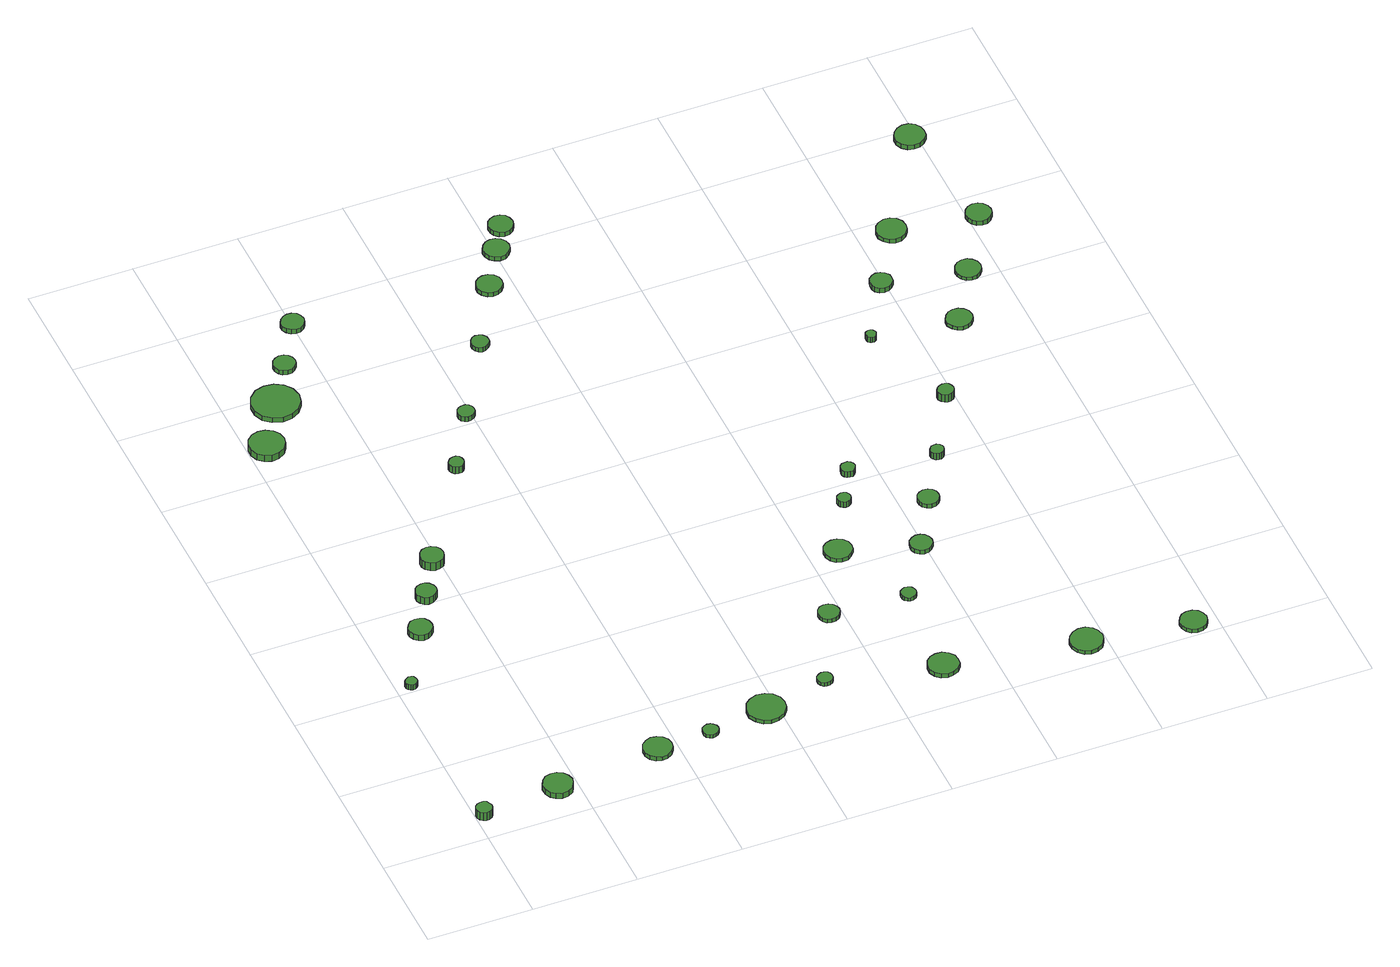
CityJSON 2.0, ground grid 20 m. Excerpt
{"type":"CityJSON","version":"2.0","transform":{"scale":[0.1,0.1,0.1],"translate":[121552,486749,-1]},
"CityObjects":{
"tree1":{"type":"SolitaryVegetationObject","attributes":{"function":"something"},"geometry":[{"type":"MultiSurface","lod":"1","boundaries":[[[0,1,2,3,4,5,6,7,8,9,10,11,12,13,14]],[[15,16,17,18,19,20,21,22,23,24,25,26,27,28,29]],[[0,29,28,1]],[[1,28,27,2]],[[2,27,26,3]],[[3,26,25,4]],[[4,25,24,5]],[[5,24,23,6]],[[6,23,22,7]],[[7,22,21,8]],[[8,21,20,9]],[[9,20,19,10]],[[10,19,18,11]],[[11,18,17,12]],[[12,17,16,13]],[[13,16,15,14]],[[14,15,29,0]]]}]},
"tree2":{"type":"SolitaryVegetationObject","attributes":{"function":"something"},"geometry":[{"type":"MultiSurface","lod":"1","boundaries":[[[30,31,32,33,34,35,36,37,38,39,40,41,42,43,44]],[[45,46,47,48,49,50,51,52,53,54,55,56,57,58,59]],[[30,59,58,31]],[[31,58,57,32]],[[32,57,56,33]],[[33,56,55,34]],[[34,55,54,35]],[[35,54,53,36]],[[36,53,52,37]],[[37,52,51,38]],[[38,51,50,39]],[[39,50,49,40]],[[40,49,48,41]],[[41,48,47,42]],[[42,47,46,43]],[[43,46,45,44]],[[44,45,59,30]]]}]},
"tree3":{"type":"SolitaryVegetationObject","attributes":{"function":"something"},"geometry":[{"type":"MultiSurface","lod":"1","boundaries":[[[60,61,62,63,64,65,66,67,68,69,70,71,72,73,74]],[[75,76,77,78,79,80,81,82,83,84,85,86,87,88,89]],[[60,89,88,61]],[[61,88,87,62]],[[62,87,86,63]],[[63,86,85,64]],[[64,85,84,65]],[[65,84,83,66]],[[66,83,82,67]],[[67,82,81,68]],[[68,81,80,69]],[[69,80,79,70]],[[70,79,78,71]],[[71,78,77,72]],[[72,77,76,73]],[[73,76,75,74]],[[74,75,89,60]]]}]},
"tree4":{"type":"SolitaryVegetationObject","attributes":{"function":"something"},"geometry":[{"type":"MultiSurface","lod":"1","boundaries":[[[90,91,92,93,94,95,96,97,98,99,100,101,102,103,104]],[[105,106,107,108,109,110,111,112,113,114,115,116,117,118,119]],[[90,119,118,91]],[[91,118,117,92]],[[92,117,116,93]],[[93,116,115,94]],[[94,115,114,95]],[[95,114,113,96]],[[96,113,112,97]],[[97,112,111,98]],[[98,111,110,99]],[[99,110,109,100]],[[100,109,108,101]],[[101,108,107,102]],[[102,107,106,103]],[[103,106,105,104]],[[104,105,119,90]]]}]},
"tree5":{"type":"SolitaryVegetationObject","attributes":{"function":"something"},"geometry":[{"type":"MultiSurface","lod":"1","boundaries":[[[120,121,122,123,124,125,126,127,128,129,130,131,132,133,134]],[[135,136,137,138,139,140,141,142,143,144,145,146,147,148,149]],[[120,149,148,121]],[[121,148,147,122]],[[122,147,146,123]],[[123,146,145,124]],[[124,145,144,125]],[[125,144,143,126]],[[126,143,142,127]],[[127,142,141,128]],[[128,141,140,129]],[[129,140,139,130]],[[130,139,138,131]],[[131,138,137,132]],[[132,137,136,133]],[[133,136,135,134]],[[134,135,149,120]]]}]},
"tree6":{"type":"SolitaryVegetationObject","attributes":{"function":"something"},"geometry":[{"type":"MultiSurface","lod":"1","boundaries":[[[150,151,152,153,154,155,156,157,158,159,160,161,162,163,164]],[[165,166,167,168,169,170,171,172,173,174,175,176,177,178,179]],[[150,179,178,151]],[[151,178,177,152]],[[152,177,176,153]],[[153,176,175,154]],[[154,175,174,155]],[[155,174,173,156]],[[156,173,172,157]],[[157,172,171,158]],[[158,171,170,159]],[[159,170,169,160]],[[160,169,168,161]],[[161,168,167,162]],[[162,167,166,163]],[[163,166,165,164]],[[164,165,179,150]]]}]},
"tree7":{"type":"SolitaryVegetationObject","attributes":{"function":"something"},"geometry":[{"type":"MultiSurface","lod":"1","boundaries":[[[180,181,182,183,184,185,186,187,188,189,190,191,192,193,194]],[[195,196,197,198,199,200,201,202,203,204,205,206,207,208,209]],[[180,209,208,181]],[[181,208,207,182]],[[182,207,206,183]],[[183,206,205,184]],[[184,205,204,185]],[[185,204,203,186]],[[186,203,202,187]],[[187,202,201,188]],[[188,201,200,189]],[[189,200,199,190]],[[190,199,198,191]],[[191,198,197,192]],[[192,197,196,193]],[[193,196,195,194]],[[194,195,209,180]]]}]},
"tree8":{"type":"SolitaryVegetationObject","attributes":{"function":"something"},"geometry":[{"type":"MultiSurface","lod":"1","boundaries":[[[210,211,212,213,214,215,216,217,218,219,220,221,222,223,224]],[[225,226,227,228,229,230,231,232,233,234,235,236,237,238,239]],[[210,239,238,211]],[[211,238,237,212]],[[212,237,236,213]],[[213,236,235,214]],[[214,235,234,215]],[[215,234,233,216]],[[216,233,232,217]],[[217,232,231,218]],[[218,231,230,219]],[[219,230,229,220]],[[220,229,228,221]],[[221,228,227,222]],[[222,227,226,223]],[[223,226,225,224]],[[224,225,239,210]]]}]},
"tree9":{"type":"SolitaryVegetationObject","attributes":{"function":"something"},"geometry":[{"type":"MultiSurface","lod":"1","boundaries":[[[240,241,242,243,244,245,246,247,248,249,250,251,252,253,254]],[[255,256,257,258,259,260,261,262,263,264,265,266,267,268,269]],[[240,269,268,241]],[[241,268,267,242]],[[242,267,266,243]],[[243,266,265,244]],[[244,265,264,245]],[[245,264,263,246]],[[246,263,262,247]],[[247,262,261,248]],[[248,261,260,249]],[[249,260,259,250]],[[250,259,258,251]],[[251,258,257,252]],[[252,257,256,253]],[[253,256,255,254]],[[254,255,269,240]]]}]},
"tree10":{"type":"SolitaryVegetationObject","attributes":{"function":"something"},"geometry":[{"type":"MultiSurface","lod":"1","boundaries":[[[270,271,272,273,274,275,276,277,278,279,280,281,282,283,284]],[[285,286,287,288,289,290,291,292,293,294,295,296,297,298,299]],[[270,299,298,271]],[[271,298,297,272]],[[272,297,296,273]],[[273,296,295,274]],[[274,295,294,275]],[[275,294,293,276]],[[276,293,292,277]],[[277,292,291,278]],[[278,291,290,279]],[[279,290,289,280]],[[280,289,288,281]],[[281,288,287,282]],[[282,287,286,283]],[[283,286,285,284]],[[284,285,299,270]]]}]},
"tree11":{"type":"SolitaryVegetationObject","attributes":{"function":"something"},"geometry":[{"type":"MultiSurface","lod":"1","boundaries":[[[300,301,302,303,304,305,306,307,308,309,310,311,312,313,314]],[[315,316,317,318,319,320,321,322,323,324,325,326,327,328,329]],[[300,329,328,301]],[[301,328,327,302]],[[302,327,326,303]],[[303,326,325,304]],[[304,325,324,305]],[[305,324,323,306]],[[306,323,322,307]],[[307,322,321,308]],[[308,321,320,309]],[[309,320,319,310]],[[310,319,318,311]],[[311,318,317,312]],[[312,317,316,313]],[[313,316,315,314]],[[314,315,329,300]]]}]},
"tree12":{"type":"SolitaryVegetationObject","attributes":{"function":"something"},"geometry":[{"type":"MultiSurface","lod":"1","boundaries":[[[330,331,332,333,334,335,336,337,338,339,340,341,342,343,344]],[[345,346,347,348,349,350,351,352,353,354,355,356,357,358,359]],[[330,359,358,331]],[[331,358,357,332]],[[332,357,356,333]],[[333,356,355,334]],[[334,355,354,335]],[[335,354,353,336]],[[336,353,352,337]],[[337,352,351,338]],[[338,351,350,339]],[[339,350,349,340]],[[340,349,348,341]],[[341,348,347,342]],[[342,347,346,343]],[[343,346,345,344]],[[344,345,359,330]]]}]},
"tree13":{"type":"SolitaryVegetationObject","attributes":{"function":"something"},"geometry":[{"type":"MultiSurface","lod":"1","boundaries":[[[360,361,362,363,364,365,366,367,368,369,370,371,372,373,374]],[[375,376,377,378,379,380,381,382,383,384,385,386,387,388,389]],[[360,389,388,361]],[[361,388,387,362]],[[362,387,386,363]],[[363,386,385,364]],[[364,385,384,365]],[[365,384,383,366]],[[366,383,382,367]],[[367,382,381,368]],[[368,381,380,369]],[[369,380,379,370]],[[370,379,378,371]],[[371,378,377,372]],[[372,377,376,373]],[[373,376,375,374]],[[374,375,389,360]]]}]},
"tree14":{"type":"SolitaryVegetationObject","attributes":{"function":"something"},"geometry":[{"type":"MultiSurface","lod":"1","boundaries":[[[390,391,392,393,394,395,396,397,398,399,400,401,402,403,404]],[[405,406,407,408,409,410,411,412,413,414,415,416,417,418,419]],[[390,419,418,391]],[[391,418,417,392]],[[392,417,416,393]],[[393,416,415,394]],[[394,415,414,395]],[[395,414,413,396]],[[396,413,412,397]],[[397,412,411,398]],[[398,411,410,399]],[[399,410,409,400]],[[400,409,408,401]],[[401,408,407,402]],[[402,407,406,403]],[[403,406,405,404]],[[404,405,419,390]]]}]},
"tree15":{"type":"SolitaryVegetationObject","attributes":{"function":"something"},"geometry":[{"type":"MultiSurface","lod":"1","boundaries":[[[420,421,422,423,424,425,426,427,428,429,430,431,432,433,434]],[[435,436,437,438,439,440,441,442,443,444,445,446,447,448,449]],[[420,449,448,421]],[[421,448,447,422]],[[422,447,446,423]],[[423,446,445,424]],[[424,445,444,425]],[[425,444,443,426]],[[426,443,442,427]],[[427,442,441,428]],[[428,441,440,429]],[[429,440,439,430]],[[430,439,438,431]],[[431,438,437,432]],[[432,437,436,433]],[[433,436,435,434]],[[434,435,449,420]]]}]},
"tree16":{"type":"SolitaryVegetationObject","attributes":{"function":"something"},"geometry":[{"type":"MultiSurface","lod":"1","boundaries":[[[450,451,452,453,454,455,456,457,458,459,460,461,462,463,464]],[[465,466,467,468,469,470,471,472,473,474,475,476,477,478,479]],[[450,479,478,451]],[[451,478,477,452]],[[452,477,476,453]],[[453,476,475,454]],[[454,475,474,455]],[[455,474,473,456]],[[456,473,472,457]],[[457,472,471,458]],[[458,471,470,459]],[[459,470,469,460]],[[460,469,468,461]],[[461,468,467,462]],[[462,467,466,463]],[[463,466,465,464]],[[464,465,479,450]]]}]},
"tree17":{"type":"SolitaryVegetationObject","attributes":{"function":"something"},"geometry":[{"type":"MultiSurface","lod":"1","boundaries":[[[480,481,482,483,484,485,486,487,488,489,490,491,492,493,494]],[[495,496,497,498,499,500,501,502,503,504,505,506,507,508,509]],[[480,509,508,481]],[[481,508,507,482]],[[482,507,506,483]],[[483,506,505,484]],[[484,505,504,485]],[[485,504,503,486]],[[486,503,502,487]],[[487,502,501,488]],[[488,501,500,489]],[[489,500,499,490]],[[490,499,498,491]],[[491,498,497,492]],[[492,497,496,493]],[[493,496,495,494]],[[494,495,509,480]]]}]},
"tree18":{"type":"SolitaryVegetationObject","attributes":{"function":"something"},"geometry":[{"type":"MultiSurface","lod":"1","boundaries":[[[510,511,512,513,514,515,516,517,518,519,520,521,522,523,524]],[[525,526,527,528,529,530,531,532,533,534,535,536,537,538,539]],[[510,539,538,511]],[[511,538,537,512]],[[512,537,536,513]],[[513,536,535,514]],[[514,535,534,515]],[[515,534,533,516]],[[516,533,532,517]],[[517,532,531,518]],[[518,531,530,519]],[[519,530,529,520]],[[520,529,528,521]],[[521,528,527,522]],[[522,527,526,523]],[[523,526,525,524]],[[524,525,539,510]]]}]},
"tree19":{"type":"SolitaryVegetationObject","attributes":{"function":"something"},"geometry":[{"type":"MultiSurface","lod":"1","boundaries":[[[540,541,542,543,544,545,546,547,548,549,550,551,552,553,554]],[[555,556,557,558,559,560,561,562,563,564,565,566,567,568,569]],[[540,569,568,541]],[[541,568,567,542]],[[542,567,566,543]],[[543,566,565,544]],[[544,565,564,545]],[[545,564,563,546]],[[546,563,562,547]],[[547,562,561,548]],[[548,561,560,549]],[[549,560,559,550]],[[550,559,558,551]],[[551,558,557,552]],[[552,557,556,553]],[[553,556,555,554]],[[554,555,569,540]]]}]},
"tree20":{"type":"SolitaryVegetationObject","attributes":{"function":"something"},"geometry":[{"type":"MultiSurface","lod":"1","boundaries":[[[570,571,572,573,574,575,576,577,578,579,580,581,582,583,584]],[[585,586,587,588,589,590,591,592,593,594,595,596,597,598,599]],[[570,599,598,571]],[[571,598,597,572]],[[572,597,596,573]],[[573,596,595,574]],[[574,595,594,575]],[[575,594,593,576]],[[576,593,592,577]],[[577,592,591,578]],[[578,591,590,579]],[[579,590,589,580]],[[580,589,588,581]],[[581,588,587,582]],[[582,587,586,583]],[[583,586,585,584]],[[584,585,599,570]]]}]},
"tree21":{"type":"SolitaryVegetationObject","attributes":{"function":"something"},"geometry":[{"type":"MultiSurface","lod":"1","boundaries":[[[600,601,602,603,604,605,606,607,608,609,610,611,612,613,614]],[[615,616,617,618,619,620,621,622,623,624,625,626,627,628,629]],[[600,629,628,601]],[[601,628,627,602]],[[602,627,626,603]],[[603,626,625,604]],[[604,625,624,605]],[[605,624,623,606]],[[606,623,622,607]],[[607,622,621,608]],[[608,621,620,609]],[[609,620,619,610]],[[610,619,618,611]],[[611,618,617,612]],[[612,617,616,613]],[[613,616,615,614]],[[614,615,629,600]]]}]},
"tree22":{"type":"SolitaryVegetationObject","attributes":{"function":"something"},"geometry":[{"type":"MultiSurface","lod":"1","boundaries":[[[630,631,632,633,634,635,636,637,638,639,640,641,642,643,644]],[[645,646,647,648,649,650,651,652,653,654,655,656,657,658,659]],[[630,659,658,631]],[[631,658,657,632]],[[632,657,656,633]],[[633,656,655,634]],[[634,655,654,635]],[[635,654,653,636]],[[636,653,652,637]],[[637,652,651,638]],[[638,651,650,639]],[[639,650,649,640]],[[640,649,648,641]],[[641,648,647,642]],[[642,647,646,643]],[[643,646,645,644]],[[644,645,659,630]]]}]},
"tree23":{"type":"SolitaryVegetationObject","attributes":{"function":"something"},"geometry":[{"type":"MultiSurface","lod":"1","boundaries":[[[660,661,662,663,664,665,666,667,668,669,670,671,672,673,674]],[[675,676,677,678,679,680,681,682,683,684,685,686,687,688,689]],[[660,689,688,661]],[[661,688,687,662]],[[662,687,686,663]],[[663,686,685,664]],[[664,685,684,665]],[[665,684,683,666]],[[666,683,682,667]],[[667,682,681,668]],[[668,681,680,669]],[[669,680,679,670]],[[670,679,678,671]],[[671,678,677,672]],[[672,677,676,673]],[[673,676,675,674]],[[674,675,689,660]]]}]},
"tree24":{"type":"SolitaryVegetationObject","attributes":{"function":"something"},"geometry":[{"type":"MultiSurface","lod":"1","boundaries":[[[690,691,692,693,694,695,696,697,698,699,700,701,702,703,704]],[[705,706,707,708,709,710,711,712,713,714,715,716,717,718,719]],[[690,719,718,691]],[[691,718,717,692]],[[692,717,716,693]],[[693,716,715,694]],[[694,715,714,695]],[[695,714,713,696]],[[696,713,712,697]],[[697,712,711,698]],[[698,711,710,699]],[[699,710,709,700]],[[700,709,708,701]],[[701,708,707,702]],[[702,707,706,703]],[[703,706,705,704]],[[704,705,719,690]]]}]},
"tree25":{"type":"SolitaryVegetationObject","attributes":{"function":"something"},"geometry":[{"type":"MultiSurface","lod":"1","boundaries":[[[720,721,722,723,724,725,726,727,728,729,730,731,732,733,734]],[[735,736,737,738,739,740,741,742,743,744,745,746,747,748,749]],[[720,749,748,721]],[[721,748,747,722]],[[722,747,746,723]],[[723,746,745,724]],[[724,745,744,725]],[[725,744,743,726]],[[726,743,742,727]],[[727,742,741,728]],[[728,741,740,729]],[[729,740,739,730]],[[730,739,738,731]],[[731,738,737,732]],[[732,737,736,733]],[[733,736,735,734]],[[734,735,749,720]]]}]},
"tree26":{"type":"SolitaryVegetationObject","attributes":{"function":"something"},"geometry":[{"type":"MultiSurface","lod":"1","boundaries":[[[750,751,752,753,754,755,756,757,758,759,760,761,762,763,764]],[[765,766,767,768,769,770,771,772,773,774,775,776,777,778,779]],[[750,779,778,751]],[[751,778,777,752]],[[752,777,776,753]],[[753,776,775,754]],[[754,775,774,755]],[[755,774,773,756]],[[756,773,772,757]],[[757,772,771,758]],[[758,771,770,759]],[[759,770,769,760]],[[760,769,768,761]],[[761,768,767,762]],[[762,767,766,763]],[[763,766,765,764]],[[764,765,779,750]]]}]},
"tree27":{"type":"SolitaryVegetationObject","attributes":{"function":"something"},"geometry":[{"type":"MultiSurface","lod":"1","boundaries":[[[780,781,782,783,784,785,786,787,788,789,790,791,792,793,794]],[[795,796,797,798,799,800,801,802,803,804,805,806,807,808,809]],[[780,809,808,781]],[[781,808,807,782]],[[782,807,806,783]],[[783,806,805,784]],[[784,805,804,785]],[[785,804,803,786]],[[786,803,802,787]],[[787,802,801,788]],[[788,801,800,789]],[[789,800,799,790]],[[790,799,798,791]],[[791,798,797,792]],[[792,797,796,793]],[[793,796,795,794]],[[794,795,809,780]]]}]},
"tree28":{"type":"SolitaryVegetationObject","attributes":{"function":"something"},"geometry":[{"type":"MultiSurface","lod":"1","boundaries":[[[810,811,812,813,814,815,816,817,818,819,820,821,822,823,824]],[[825,826,827,828,829,830,831,832,833,834,835,836,837,838,839]],[[810,839,838,811]],[[811,838,837,812]],[[812,837,836,813]],[[813,836,835,814]],[[814,835,834,815]],[[815,834,833,816]],[[816,833,832,817]],[[817,832,831,818]],[[818,831,830,819]],[[819,830,829,820]],[[820,829,828,821]],[[821,828,827,822]],[[822,827,826,823]],[[823,826,825,824]],[[824,825,839,810]]]}]},
"tree29":{"type":"SolitaryVegetationObject","attributes":{"function":"something"},"geometry":[{"type":"MultiSurface","lod":"1","boundaries":[[[840,841,842,843,844,845,846,847,848,849,850,851,852,853,854]],[[855,856,857,858,859,860,861,862,863,864,865,866,867,868,869]],[[840,869,868,841]],[[841,868,867,842]],[[842,867,866,843]],[[843,866,865,844]],[[844,865,864,845]],[[845,864,863,846]],[[846,863,862,847]],[[847,862,861,848]],[[848,861,860,849]],[[849,860,859,850]],[[850,859,858,851]],[[851,858,857,852]],[[852,857,856,853]],[[853,856,855,854]],[[854,855,869,840]]]}]},
"tree30":{"type":"SolitaryVegetationObject","attributes":{"function":"something"},"geometry":[{"type":"MultiSurface","lod":"1","boundaries":[[[870,871,872,873,874,875,876,877,878,879,880,881,882,883,884]],[[885,886,887,888,889,890,891,892,893,894,895,896,897,898,899]],[[870,899,898,871]],[[871,898,897,872]],[[872,897,896,873]],[[873,896,895,874]],[[874,895,894,875]],[[875,894,893,876]],[[876,893,892,877]],[[877,892,891,878]],[[878,891,890,879]],[[879,890,889,880]],[[880,889,888,881]],[[881,888,887,882]],[[882,887,886,883]],[[883,886,885,884]],[[884,885,899,870]]]}]},
"tree31":{"type":"SolitaryVegetationObject","attributes":{"function":"something"},"geometry":[{"type":"MultiSurface","lod":"1","boundaries":[[[900,901,902,903,904,905,906,907,908,909,910,911,912,913,914]],[[915,916,917,918,919,920,921,922,923,924,925,926,927,928,929]],[[900,929,928,901]],[[901,928,927,902]],[[902,927,926,903]],[[903,926,925,904]],[[904,925,924,905]],[[905,924,923,906]],[[906,923,922,907]],[[907,922,921,908]],[[908,921,920,909]],[[909,920,919,910]],[[910,919,918,911]],[[911,918,917,912]],[[912,917,916,913]],[[913,916,915,914]],[[914,915,929,900]]]}]},
"tree32":{"type":"SolitaryVegetationObject","attributes":{"function":"something"},"geometry":[{"type":"MultiSurface","lod":"1","boundaries":[[[930,931,932,933,934,935,936,937,938,939,940,941,942,943,944]],[[945,946,947,948,949,950,951,952,953,954,955,956,957,958,959]],[[930,959,958,931]],[[931,958,957,932]],[[932,957,956,933]],[[933,956,955,934]],[[934,955,954,935]],[[935,954,953,936]],[[936,953,952,937]],[[937,952,951,938]],[[938,951,950,939]],[[939,950,949,940]],[[940,949,948,941]],[[941,948,947,942]],[[942,947,946,943]],[[943,946,945,944]],[[944,945,959,930]]]}]},
"tree33":{"type":"SolitaryVegetationObject","attributes":{"function":"something"},"geometry":[{"type":"MultiSurface","lod":"1","boundaries":[[[960,961,962,963,964,965,966,967,968,969,970,971,972,973,974]],[[975,976,977,978,979,980,981,982,983,984,985,986,987,988,989]],[[960,989,988,961]],[[961,988,987,962]],[[962,987,986,963]],[[963,986,985,964]],[[964,985,984,965]],[[965,984,983,966]],[[966,983,982,967]],[[967,982,981,968]],[[968,981,980,969]],[[969,980,979,970]],[[970,979,978,971]],[[971,978,977,972]],[[972,977,976,973]],[[973,976,975,974]],[[974,975,989,960]]]}]},
"tree34":{"type":"SolitaryVegetationObject","attributes":{"function":"something"},"geometry":[{"type":"MultiSurface","lod":"1","boundaries":[[[990,991,992,993,994,995,996,997,998,999,1000,1001,1002,1003,1004]],[[1005,1006,1007,1008,1009,1010,1011,1012,1013,1014,1015,1016,1017,1018,1019]],[[990,1019,1018,991]],[[991,1018,1017,992]],[[992,1017,1016,993]],[[993,1016,1015,994]],[[994,1015,1014,995]],[[995,1014,1013,996]],[[996,1013,1012,997]],[[997,1012,1011,998]],[[998,1011,1010,999]],[[999,1010,1009,1000]],[[1000,1009,1008,1001]],[[1001,1008,1007,1002]],[[1002,1007,1006,1003]],[[1003,1006,1005,1004]],[[1004,1005,1019,990]]]}]},
"tree35":{"type":"SolitaryVegetationObject","attributes":{"function":"something"},"geometry":[{"type":"MultiSurface","lod":"1","boundaries":[[[1020,1021,1022,1023,1024,1025,1026,1027,1028,1029,1030,1031,1032,1033,1034]],[[1035,1036,1037,1038,1039,1040,1041,1042,1043,1044,1045,1046,1047,1048,1049]],[[1020,1049,1048,1021]],[[1021,1048,1047,1022]],[[1022,1047,1046,1023]],[[1023,1046,1045,1024]],[[1024,1045,1044,1025]],[[1025,1044,1043,1026]],[[1026,1043,1042,1027]],[[1027,1042,1041,1028]],[[1028,1041,1040,1029]],[[1029,1040,1039,1030]],[[1030,1039,1038,1031]],[[1031,1038,1037,1032]],[[1032,1037,1036,1033]],[[1033,1036,1035,1034]],[[1034,1035,1049,1020]]]}]},
"tree36":{"type":"SolitaryVegetationObject","attributes":{"function":"something"},"geometry":[{"type":"MultiSurface","lod":"1","boundaries":[[[1050,1051,1052,1053,1054,1055,1056,1057,1058,1059,1060,1061,1062,1063,1064]],[[1065,1066,1067,1068,1069,1070,1071,1072,1073,1074,1075,1076,1077,1078,1079]],[[1050,1079,1078,1051]],[[1051,1078,1077,1052]],[[1052,1077,1076,1053]],[[1053,1076,1075,1054]],[[1054,1075,1074,1055]],[[1055,1074,1073,1056]],[[1056,1073,1072,1057]],[[1057,1072,1071,1058]],[[1058,1071,1070,1059]],[[1059,1070,1069,1060]],[[1060,1069,1068,1061]],[[1061,1068,1067,1062]],[[1062,1067,1066,1063]],[[1063,1066,1065,1064]],[[1064,1065,1079,1050]]]}]},
"tree37":{"type":"SolitaryVegetationObject","attributes":{"function":"something"},"geometry":[{"type":"MultiSurface","lod":"1","boundaries":[[[1080,1081,1082,1083,1084,1085,1086,1087,1088,1089,1090,1091,1092,1093,1094]],[[1095,1096,1097,1098,1099,1100,1101,1102,1103,1104,1105,1106,1107,1108,1109]],[[1080,1109,1108,1081]],[[1081,1108,1107,1082]],[[1082,1107,1106,1083]],[[1083,1106,1105,1084]],[[1084,1105,1104,1085]],[[1085,1104,1103,1086]],[[1086,1103,1102,1087]],[[1087,1102,1101,1088]],[[1088,1101,1100,1089]],[[1089,1100,1099,1090]],[[1090,1099,1098,1091]],[[1091,1098,1097,1092]],[[1092,1097,1096,1093]],[[1093,1096,1095,1094]],[[1094,1095,1109,1080]]]}]},
"tree38":{"type":"SolitaryVegetationObject","attributes":{"function":"something"}},
"tree39":{"type":"SolitaryVegetationObject","attributes":{"function":"something"},"geometry":[{"type":"MultiSurface","lod":"1","boundaries":[[[1110,1111,1112,1113,1114,1115,1116,1117,1118,1119,1120,1121,1122,1123,1124]],[[1125,1126,1127,1128,1129,1130,1131,1132,1133,1134,1135,1136,1137,1138,1139]],[[1110,1139,1138,1111]],[[1111,1138,1137,1112]],[[1112,1137,1136,1113]],[[1113,1136,1135,1114]],[[1114,1135,1134,1115]],[[1115,1134,1133,1116]],[[1116,1133,1132,1117]],[[1117,1132,1131,1118]],[[1118,1131,1130,1119]],[[1119,1130,1129,1120]],[[1120,1129,1128,1121]],[[1121,1128,1127,1122]],[[1122,1127,1126,1123]],[[1123,1126,1125,1124]],[[1124,1125,1139,1110]]]}]},
"tree40":{"type":"SolitaryVegetationObject","attributes":{"function":"something"},"geometry":[{"type":"MultiSurface","lod":"1","boundaries":[[[1140,1141,1142,1143,1144,1145,1146,1147,1148,1149,1150,1151,1152,1153,1154]],[[1155,1156,1157,1158,1159,1160,1161,1162,1163,1164,1165,1166,1167,1168,1169]],[[1140,1169,1168,1141]],[[1141,1168,1167,1142]],[[1142,1167,1166,1143]],[[1143,1166,1165,1144]],[[1144,1165,1164,1145]],[[1145,1164,1163,1146]],[[1146,1163,1162,1147]],[[1147,1162,1161,1148]],[[1148,1161,1160,1149]],[[1149,1160,1159,1150]],[[1150,1159,1158,1151]],[[1151,1158,1157,1152]],[[1152,1157,1156,1153]],[[1153,1156,1155,1154]],[[1154,1155,1169,1140]]]}]}
},
"vertices":[
[32,57,25],[30,63,25],[27,69,25],[21,72,25],[15,72,25],[9,70,25],[4,66,25],[2,60,25],[2,54,25],[4,48,25],[9,44,25],[15,42,25],[21,43,25],[27,46,25],[30,51,25],[30,51,7],[27,46,7],[21,43,7],[15,42,7],[9,44,7],[4,48,7],[2,54,7],[2,60,7],[4,66,7],[9,70,7],[15,72,7],[21,72,7],[27,69,7],[30,63,7],[32,57,7],
[40,414,19],[39,419,19],[37,423,19],[33,425,19],[28,426,19],[24,424,19],[20,421,19],[18,417,19],[18,412,19],[20,408,19],[24,405,19],[28,403,19],[33,404,19],[37,406,19],[39,410,19],[39,410,7],[37,406,7],[33,404,7],[28,403,7],[24,405,7],[20,408,7],[18,412,7],[18,417,7],[20,421,7],[24,424,7],[28,426,7],[33,425,7],[37,423,7],[39,419,7],[40,414,7],
[191,71,19],[188,82,19],[182,91,19],[172,97,19],[160,98,19],[149,95,19],[141,87,19],[136,77,19],[136,65,19],[141,54,19],[149,47,19],[160,43,19],[172,44,19],[182,50,19],[188,60,19],[188,60,7],[182,50,7],[172,44,7],[160,43,7],[149,47,7],[141,54,7],[136,65,7],[136,77,7],[141,87,7],[149,95,7],[160,98,7],[172,97,7],[182,91,7],[188,82,7],[191,71,7],
[120,536,20],[118,545,20],[113,553,20],[105,557,20],[96,558,20],[87,556,20],[80,549,20],[76,541,20],[76,532,20],[80,523,20],[87,517,20],[96,514,20],[105,515,20],[113,520,20],[118,527,20],[118,527,7],[113,520,7],[105,515,7],[96,514,7],[87,517,7],[80,523,7],[76,532,7],[76,541,7],[80,549,7],[87,556,7],[96,558,7],[105,557,7],[113,553,7],[118,545,7],[120,536,7],
[162,616,23],[160,624,23],[155,631,23],[148,635,23],[140,635,23],[133,633,23],[127,628,23],[123,620,23],[123,612,23],[127,605,23],[133,599,23],[140,597,23],[148,598,23],[155,602,23],[160,608,23],[160,608,7],[155,602,7],[148,598,7],[140,597,7],[133,599,7],[127,605,7],[123,612,7],[123,620,7],[127,628,7],[133,633,7],[140,635,7],[148,635,7],[155,631,7],[160,624,7],[162,616,7],
[68,1079,21],[65,1092,21],[57,1103,21],[45,1110,21],[31,1112,21],[18,1108,21],[7,1098,21],[2,1086,21],[2,1072,21],[7,1059,21],[18,1050,21],[31,1045,21],[45,1047,21],[57,1054,21],[65,1065,21],[65,1065,7],[57,1054,7],[45,1047,7],[31,1045,7],[18,1050,7],[7,1059,7],[2,1072,7],[2,1086,7],[7,1098,7],[18,1108,7],[31,1112,7],[45,1110,7],[57,1103,7],[65,1092,7],[68,1079,7],
[389,92,16],[387,103,16],[380,112,16],[370,117,16],[359,119,16],[349,115,16],[340,108,16],[336,97,16],[336,86,16],[340,76,16],[349,68,16],[359,65,16],[370,66,16],[380,72,16],[387,81,16],[387,81,7],[380,72,7],[370,66,7],[359,65,7],[349,68,7],[340,76,7],[336,86,7],[336,97,7],[340,108,7],[349,115,7],[359,119,7],[370,117,7],[380,112,7],[387,103,7],[389,92,7],
[209,695,25],[207,704,25],[202,711,25],[194,716,25],[185,717,25],[176,714,25],[169,708,25],[165,699,25],[165,690,25],[169,682,25],[176,676,25],[185,673,25],[194,674,25],[202,678,25],[207,686,25],[207,686,7],[202,678,7],[194,674,7],[185,673,7],[176,676,7],[169,682,7],[165,690,7],[165,699,7],[169,708,7],[176,714,7],[185,717,7],[194,716,7],[202,711,7],[207,704,7],[209,695,7],
[137,1175,18],[133,1193,18],[122,1208,18],[106,1217,18],[88,1219,18],[70,1214,18],[56,1201,18],[49,1184,18],[49,1166,18],[56,1149,18],[70,1137,18],[88,1131,18],[106,1133,18],[122,1142,18],[133,1157,18],[133,1157,7],[122,1142,7],[106,1133,7],[88,1131,7],[70,1137,7],[56,1149,7],[49,1166,7],[49,1184,7],[56,1201,7],[70,1214,7],[88,1219,7],[106,1217,7],[122,1208,7],[133,1193,7],[137,1175,7],
[481,99,14],[480,105,14],[476,110,14],[471,113,14],[465,114,14],[459,112,14],[454,108,14],[452,102,14],[452,96,14],[454,90,14],[459,86,14],[465,84,14],[471,85,14],[476,88,14],[480,93,14],[480,93,7],[476,88,7],[471,85,7],[465,84,7],[459,86,7],[454,90,7],[452,96,7],[452,102,7],[454,108,7],[459,112,7],[465,114,7],[471,113,7],[476,110,7],[480,105,7],[481,99,7],
[166,1261,17],[164,1270,17],[159,1277,17],[152,1281,17],[143,1282,17],[135,1279,17],[129,1274,17],[125,1266,17],[125,1257,17],[129,1249,17],[135,1244,17],[143,1241,17],[152,1242,17],[159,1246,17],[164,1253,17],[164,1253,7],[159,1246,7],[152,1242,7],[143,1241,7],[135,1244,7],[129,1249,7],[125,1257,7],[125,1266,7],[129,1274,7],[135,1279,7],[143,1282,7],[152,1281,7],[159,1277,7],[164,1270,7],[166,1261,7],
[335,902,23],[334,908,23],[331,913,23],[326,916,23],[320,916,23],[314,914,23],[310,910,23],[307,905,23],[307,899,23],[310,894,23],[314,890,23],[320,888,23],[326,888,23],[331,891,23],[334,896,23],[334,896,7],[331,891,7],[326,888,7],[320,888,7],[314,890,7],[310,894,7],[307,899,7],[307,905,7],[310,910,7],[314,914,7],[320,916,7],[326,916,7],[331,913,7],[334,908,7],[335,902,7],
[222,1355,17],[220,1363,17],[215,1371,17],[207,1375,17],[198,1376,17],[190,1373,17],[183,1367,17],[179,1359,17],[179,1350,17],[183,1342,17],[190,1336,17],[198,1333,17],[207,1334,17],[215,1339,17],[220,1346,17],[220,1346,7],[215,1339,7],[207,1334,7],[198,1333,7],[190,1336,7],[183,1342,7],[179,1350,7],[179,1359,7],[183,1367,7],[190,1373,7],[198,1376,7],[207,1375,7],[215,1371,7],[220,1363,7],[222,1355,7],
[614,114,15],[611,128,15],[602,140,15],[589,147,15],[574,149,15],[560,144,15],[549,135,15],[543,121,15],[543,106,15],[549,93,15],[560,83,15],[574,78,15],[589,80,15],[602,87,15],[611,99,15],[611,99,7],[602,87,7],[589,80,7],[574,78,7],[560,83,7],[549,93,7],[543,106,7],[543,121,7],[549,135,7],[560,144,7],[574,149,7],[589,147,7],[602,140,7],[611,128,7],[614,114,7],
[406,1022,18],[405,1028,18],[401,1034,18],[395,1037,18],[388,1037,18],[382,1035,18],[377,1031,18],[375,1025,18],[375,1018,18],[377,1012,18],[382,1008,18],[388,1006,18],[395,1007,18],[401,1010,18],[405,1015,18],[405,1015,7],[401,1010,7],[395,1007,7],[388,1006,7],[382,1008,7],[377,1012,7],[375,1018,7],[375,1025,7],[377,1031,7],[382,1035,7],[388,1037,7],[395,1037,7],[401,1034,7],[405,1028,7],[406,1022,7],
[717,144,15],[716,150,15],[713,155,15],[707,158,15],[701,158,15],[696,156,15],[691,152,15],[689,147,15],[689,141,15],[691,135,15],[696,131,15],[701,130,15],[707,130,15],[713,133,15],[716,138,15],[716,138,7],[713,133,7],[707,130,7],[701,130,7],[696,131,7],[691,135,7],[689,141,7],[689,147,7],[691,152,7],[696,156,7],[701,158,7],[707,158,7],[713,155,7],[716,150,7],[717,144,7],
[500,1179,17],[499,1186,17],[494,1192,17],[488,1195,17],[481,1196,17],[475,1194,17],[470,1189,17],[467,1183,17],[467,1176,17],[470,1169,17],[475,1164,17],[481,1162,17],[488,1163,17],[494,1167,17],[499,1172,17],[499,1172,7],[494,1167,7],[488,1163,7],[481,1162,7],[475,1164,7],[470,1169,7],[467,1176,7],[467,1183,7],[470,1189,7],[475,1194,7],[481,1196,7],[488,1195,7],[494,1192,7],[499,1186,7],[500,1179,7],
[796,298,15],[794,306,15],[789,313,15],[782,317,15],[773,318,15],[765,316,15],[759,310,15],[756,302,15],[756,294,15],[759,286,15],[765,280,15],[773,278,15],[782,279,15],[789,283,15],[794,290,15],[794,290,7],[789,283,7],[782,279,7],[773,278,7],[765,280,7],[759,286,7],[756,294,7],[756,302,7],[759,310,7],[765,316,7],[773,318,7],[782,317,7],[789,313,7],[794,306,7],[796,298,7],
[937,96,16],[935,107,16],[927,117,16],[917,123,16],[905,124,16],[894,121,16],[885,113,16],[880,102,16],[880,90,16],[885,79,16],[894,71,16],[905,67,16],[917,69,16],[927,74,16],[935,84,16],[935,84,7],[927,74,7],[917,69,7],[905,67,7],[894,71,7],[885,79,7],[880,90,7],[880,102,7],[885,113,7],[894,121,7],[905,124,7],[917,123,7],[927,117,7],[935,107,7],[937,96,7],
[581,1311,16],[579,1321,16],[573,1329,16],[564,1334,16],[554,1335,16],[545,1332,16],[537,1325,16],[533,1316,16],[533,1306,16],[537,1297,16],[545,1290,16],[554,1287,16],[564,1288,16],[573,1293,16],[579,1301,16],[579,1301,7],[573,1293,7],[564,1288,7],[554,1287,7],[545,1290,7],[537,1297,7],[533,1306,7],[533,1316,7],[537,1325,7],[545,1332,7],[554,1335,7],[564,1334,7],[573,1329,7],[579,1321,7],[581,1311,7],
[880,441,15],[878,452,15],[871,461,15],[862,466,15],[851,467,15],[840,464,15],[832,457,15],[828,447,15],[828,436,15],[832,426,15],[840,418,15],[851,415,15],[862,416,15],[871,422,15],[878,430,15],[878,430,7],[871,422,7],[862,416,7],[851,415,7],[840,418,7],[832,426,7],[828,436,7],[828,447,7],[832,457,7],[840,464,7],[851,467,7],[862,466,7],[871,461,7],[878,452,7],[880,441,7],
[938,289,15],[937,295,15],[934,300,15],[928,303,15],[922,304,15],[917,302,15],[912,298,15],[910,292,15],[910,286,15],[912,281,15],[917,277,15],[922,275,15],[928,276,15],[934,279,15],[937,283,15],[937,283,7],[934,279,7],[928,276,7],[922,275,7],[917,277,7],[912,281,7],[910,286,7],[910,292,7],[912,298,7],[917,302,7],[922,304,7],[928,303,7],[934,300,7],[937,295,7],[938,289,7],
[629,1392,16],[627,1402,16],[621,1410,16],[612,1415,16],[602,1416,16],[592,1413,16],[585,1406,16],[580,1397,16],[580,1387,16],[585,1377,16],[592,1371,16],[602,1367,16],[612,1368,16],[621,1374,16],[627,1382,16],[627,1382,7],[621,1374,7],[612,1368,7],[602,1367,7],[592,1371,7],[585,1377,7],[580,1387,7],[580,1397,7],[585,1406,7],[592,1413,7],[602,1416,7],[612,1415,7],[621,1410,7],[627,1402,7],[629,1392,7],
[658,1445,17],[656,1454,17],[651,1462,17],[643,1467,17],[633,1468,17],[624,1465,17],[617,1459,17],[613,1450,17],[613,1440,17],[617,1432,17],[624,1425,17],[633,1422,17],[643,1423,17],[651,1428,17],[656,1436,17],[656,1436,7],[651,1428,7],[643,1423,7],[633,1422,7],[624,1425,7],[617,1432,7],[613,1440,7],[613,1450,7],[617,1459,7],[624,1465,7],[633,1468,7],[643,1467,7],[651,1462,7],[656,1454,7],[658,1445,7],
[926,555,20],[925,560,20],[922,565,20],[917,567,20],[912,568,20],[907,566,20],[903,563,20],[901,558,20],[901,553,20],[903,548,20],[907,545,20],[912,543,20],[917,543,20],[922,546,20],[925,550,20],[925,550,7],[922,546,7],[917,543,7],[912,543,7],[907,545,7],[903,548,7],[901,553,7],[901,558,7],[903,563,7],[907,566,7],[912,568,7],[917,567,7],[922,565,7],[925,560,7],[926,555,7],
[1015,399,16],[1013,408,16],[1008,415,16],[1001,419,16],[992,420,16],[984,417,16],[977,411,16],[974,403,16],[974,395,16],[977,387,16],[984,381,16],[992,378,16],[1001,379,16],[1008,383,16],[1013,390,16],[1013,390,7],[1008,383,7],[1001,379,7],[992,378,7],[984,381,7],[977,387,7],[974,395,7],[974,403,7],[977,411,7],[984,417,7],[992,420,7],[1001,419,7],[1008,415,7],[1013,408,7],[1015,399,7],
[964,624,21],[962,630,21],[959,634,21],[954,637,21],[949,637,21],[943,636,21],[939,632,21],[937,627,21],[937,621,21],[939,616,21],[943,612,21],[949,611,21],[954,611,21],[959,614,21],[962,619,21],[962,619,8],[959,614,8],[954,611,8],[949,611,8],[943,612,8],[939,616,8],[937,621,8],[937,627,8],[939,632,8],[943,636,8],[949,637,8],[954,637,8],[959,634,8],[962,630,8],[964,624,8],
[1195,55,16],[1192,68,16],[1185,78,16],[1174,85,16],[1161,86,16],[1149,82,16],[1139,73,16],[1134,62,16],[1134,49,16],[1139,37,16],[1149,28,16],[1161,24,16],[1174,26,16],[1185,32,16],[1192,43,16],[1192,43,8],[1185,32,8],[1174,26,8],[1161,24,8],[1149,28,8],[1139,37,8],[1134,49,8],[1134,62,8],[1139,73,8],[1149,82,8],[1161,86,8],[1174,85,8],[1185,78,8],[1192,68,8],[1195,55,8],
[1071,502,17],[1070,510,17],[1065,517,17],[1058,521,17],[1049,522,17],[1041,519,17],[1035,514,17],[1032,506,17],[1032,498,17],[1035,490,17],[1041,485,17],[1049,482,17],[1058,483,17],[1065,487,17],[1070,494,17],[1070,494,8],[1065,487,8],[1058,483,8],[1049,482,8],[1041,485,8],[1035,490,8],[1032,498,8],[1032,506,8],[1035,514,8],[1041,519,8],[1049,522,8],[1058,521,8],[1065,517,8],[1070,510,8],[1071,502,8],
[1124,604,23],[1123,609,23],[1120,613,23],[1115,616,23],[1110,616,23],[1105,615,23],[1101,611,23],[1099,607,23],[1099,601,23],[1101,597,23],[1105,593,23],[1110,592,23],[1115,592,23],[1120,595,23],[1123,599,23],[1123,599,8],[1120,595,8],[1115,592,8],[1110,592,8],[1105,593,8],[1101,597,8],[1099,601,8],[1099,607,8],[1101,611,8],[1105,615,8],[1110,616,8],[1115,616,8],[1120,613,8],[1123,609,8],[1124,604,8],
[1381,27,17],[1379,37,17],[1373,46,17],[1364,51,17],[1353,52,17],[1343,49,17],[1336,42,17],[1331,32,17],[1331,22,17],[1336,12,17],[1343,5,17],[1353,2,17],[1364,3,17],[1373,8,17],[1379,17,17],[1379,17,9],[1373,8,9],[1364,3,9],[1353,2,9],[1343,5,9],[1336,12,9],[1331,22,9],[1331,32,9],[1336,42,9],[1343,49,9],[1353,52,9],[1364,51,9],[1373,46,9],[1379,37,9],[1381,27,9],
[1132,928,19],[1131,932,19],[1129,935,19],[1125,937,19],[1121,938,19],[1117,936,19],[1114,934,19],[1113,930,19],[1113,926,19],[1114,922,19],[1117,919,19],[1121,918,19],[1125,918,19],[1129,920,19],[1131,924,19],[1131,924,7],[1129,920,7],[1125,918,7],[1121,918,7],[1117,919,7],[1114,922,7],[1113,926,7],[1113,930,7],[1114,934,7],[1117,936,7],[1121,938,7],[1125,937,7],[1129,935,7],[1131,932,7],[1132,928,7],
[1200,738,25],[1198,744,25],[1195,750,25],[1189,753,25],[1183,753,25],[1177,751,25],[1172,747,25],[1169,741,25],[1169,735,25],[1172,729,25],[1177,725,25],[1183,723,25],[1189,724,25],[1195,727,25],[1198,732,25],[1198,732,8],[1195,727,8],[1189,724,8],[1183,723,8],[1177,725,8],[1172,729,8],[1169,735,8],[1169,741,8],[1172,747,8],[1177,751,8],[1183,753,8],[1189,753,8],[1195,750,8],[1198,744,8],[1200,738,8],
[1214,1050,17],[1213,1058,17],[1207,1065,17],[1200,1070,17],[1191,1071,17],[1183,1068,17],[1176,1062,17],[1173,1054,17],[1173,1045,17],[1176,1037,17],[1183,1031,17],[1191,1029,17],[1200,1030,17],[1207,1034,17],[1213,1041,17],[1213,1041,7],[1207,1034,7],[1200,1030,7],[1191,1029,7],[1183,1031,7],[1176,1037,7],[1173,1045,7],[1173,1054,7],[1176,1062,7],[1183,1068,7],[1191,1071,7],[1200,1070,7],[1207,1065,7],[1213,1058,7],[1214,1050,7],
[1307,909,16],[1305,919,16],[1299,927,16],[1290,932,16],[1280,933,16],[1270,930,16],[1263,923,16],[1258,914,16],[1258,904,16],[1263,895,16],[1270,888,16],[1280,885,16],[1290,886,16],[1299,891,16],[1305,899,16],[1305,899,8],[1299,891,8],[1290,886,8],[1280,885,8],[1270,888,8],[1263,895,8],[1258,904,8],[1258,914,8],[1263,923,8],[1270,930,8],[1280,933,8],[1290,932,8],[1299,927,8],[1305,919,8],[1307,909,8],
[1290,1167,16],[1288,1179,16],[1281,1188,16],[1271,1194,16],[1259,1195,16],[1248,1191,16],[1240,1184,16],[1235,1173,16],[1235,1161,16],[1240,1151,16],[1248,1143,16],[1259,1139,16],[1271,1140,16],[1281,1146,16],[1288,1156,16],[1288,1156,7],[1281,1146,7],[1271,1140,7],[1259,1139,7],[1248,1143,7],[1240,1151,7],[1235,1161,7],[1235,1173,7],[1240,1184,7],[1248,1191,7],[1259,1195,7],[1271,1194,7],[1281,1188,7],[1288,1179,7],[1290,1167,7],
[1371,1022,15],[1369,1032,15],[1363,1040,15],[1355,1045,15],[1345,1046,15],[1335,1043,15],[1328,1036,15],[1324,1027,15],[1324,1017,15],[1328,1008,15],[1335,1001,15],[1345,998,15],[1355,999,15],[1363,1004,15],[1369,1012,15],[1369,1012,7],[1363,1004,7],[1355,999,7],[1345,998,7],[1335,1001,7],[1328,1008,7],[1324,1017,7],[1324,1027,7],[1328,1036,7],[1335,1043,7],[1345,1046,7],[1355,1045,7],[1363,1040,7],[1369,1032,7],[1371,1022,7],
[1444,1147,16],[1442,1157,16],[1436,1165,16],[1428,1170,16],[1418,1171,16],[1408,1168,16],[1401,1161,16],[1397,1152,16],[1397,1142,16],[1401,1133,16],[1408,1126,16],[1418,1123,16],[1428,1124,16],[1436,1129,16],[1442,1137,16],[1442,1137,6],[1436,1129,6],[1428,1124,6],[1418,1123,6],[1408,1126,6],[1401,1133,6],[1397,1142,6],[1397,1152,6],[1401,1161,6],[1408,1168,6],[1418,1171,6],[1428,1170,6],[1436,1165,6],[1442,1157,6],[1444,1147,6],
[1415,1379,16],[1413,1390,16],[1406,1400,16],[1396,1406,16],[1384,1407,16],[1373,1403,16],[1364,1395,16],[1359,1385,16],[1359,1373,16],[1364,1362,16],[1373,1354,16],[1384,1351,16],[1396,1352,16],[1406,1358,16],[1413,1367,16],[1413,1367,6],[1406,1358,6],[1396,1352,6],[1384,1351,6],[1373,1354,6],[1364,1362,6],[1359,1373,6],[1359,1385,6],[1364,1395,6],[1373,1403,6],[1384,1407,6],[1396,1406,6],[1406,1400,6],[1413,1390,6],[1415,1379,6]
]}
